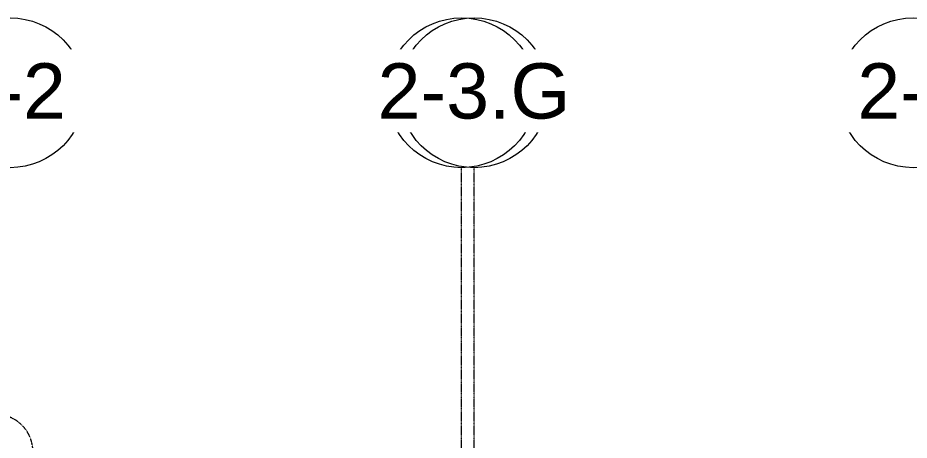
# Model space of a CAD drawing. Header units: inches. Extents: x -55396 to -733, y -290 to 853.
# Drawn here: x -25976 to -25404, y 399 to 670 of the extents above; entities that cross this region are included whole.
import ezdxf

# ---------------------------------------------------------------- set-up
doc = ezdxf.new("R2010")
doc.units = ezdxf.units.IN
doc.header["$MEASUREMENT"] = 0
doc.linetypes.add('Dash Dot 3_16_', pattern=[0.3125, 0.1875, -0.0625, 0, -0.0625])
doc.linetypes.add('Grid Line 1_2_', pattern=[0.875, 0.5, -0.125, 0.125, -0.125])
for name, color, linetype, lineweight in [('A-ANNO-SYMB', 150, 'Continuous', 9), ('S-GRID', 1, 'Continuous', 9), ('S-GRID-IDEN', 1, 'Continuous', 9)]:
    doc.layers.add(name, color=color, linetype=linetype, lineweight=lineweight)
doc.styles.add('Arial', font='arial.ttf', dxfattribs={"height": 35.407186})

# ---------------------------------------------------------------- blocks, each defined once
blk = doc.blocks.new('Grid - Grid Head - Circle-14747-Section 13')
at = {"layer": 'S-GRID-IDEN'}
blk.add_circle((-23085.89, 621.76), 48, dxfattribs=at)

msp = doc.modelspace()

# ---------------------------------------------------------------- linework, layer by layer
at = {"layer": 'A-ANNO-SYMB', "linetype": 'Dash Dot 3_16_'}
msp.add_arc((-25990.28, 391.79), 24, 0, 90, dxfattribs=at)
at = {"layer": 'S-GRID', "linetype": 'Grid Line 1_2_'}
for p, q in [((-25691.39, -132), (-25691.39, 573.76)), ((-25691.39, -132), (-25691.39, 573.76)), ((-25683.39, -132), (-25683.39, 573.76))]:
    msp.add_line(p, q, dxfattribs=at)

# ---------------------------------------------------------------- block references
at = {"layer": 'S-GRID-IDEN'}
for p in [(-2895, 0), (-2605.5, 0), (-2316, 0)]:
    msp.add_blockref('Grid - Grid Head - Circle-14747-Section 13', p, dxfattribs=at)

# ---------------------------------------------------------------- next in the draw order: texts
at = {"layer": 'S-GRID-IDEN', "char_height": 35.407, "width": 85.104, "attachment_point": 2, "line_spacing_factor": 0.938532, "style": 'Arial', "bg_fill": 3, "box_fill_scale": 1.25, "bg_fill_color": 0, "bg_fill_transparency": 0}
for s, insert in [('1-2', (-25980.9, 640.64)), ('1-3', (-25691.4, 640.64)), ('1-4', (-25401.9, 640.64))]:
    msp.add_mtext(s, dxfattribs=dict(at, insert=insert))

# ---------------------------------------------------------------- next in the draw order: block references
at = {"layer": 'S-GRID-IDEN'}
for p in [(-2895, 0), (-2605.5, 0), (-2316, 0)]:
    msp.add_blockref('Grid - Grid Head - Circle-14747-Section 13', p, dxfattribs=at)

# ---------------------------------------------------------------- next in the draw order: texts
at = {"layer": 'S-GRID-IDEN', "char_height": 35.407, "width": 85.104, "attachment_point": 2, "line_spacing_factor": 0.938532, "style": 'Arial', "bg_fill": 3, "box_fill_scale": 1.25, "bg_fill_color": 0, "bg_fill_transparency": 0}
for s, insert in [('2-2', (-25980.9, 640.64)), ('2-3', (-25691.4, 640.64)), ('2-4', (-25401.9, 640.64))]:
    msp.add_mtext(s, dxfattribs=dict(at, insert=insert))

# ---------------------------------------------------------------- next in the draw order: block references
at = {"layer": 'S-GRID-IDEN'}
msp.add_blockref('Grid - Grid Head - Circle-14747-Section 13', (-2597.5, 0), dxfattribs=at)

# ---------------------------------------------------------------- next in the draw order: texts
at = {"layer": 'S-GRID-IDEN', "insert": (-25683.4, 640.64), "char_height": 35.407, "width": 147.312, "attachment_point": 2, "line_spacing_factor": 0.938532, "style": 'Arial', "bg_fill": 3, "box_fill_scale": 1.25, "bg_fill_color": 0, "bg_fill_transparency": 0}
msp.add_mtext('2-3.G', dxfattribs=at)

doc.saveas('drawing.dxf')
